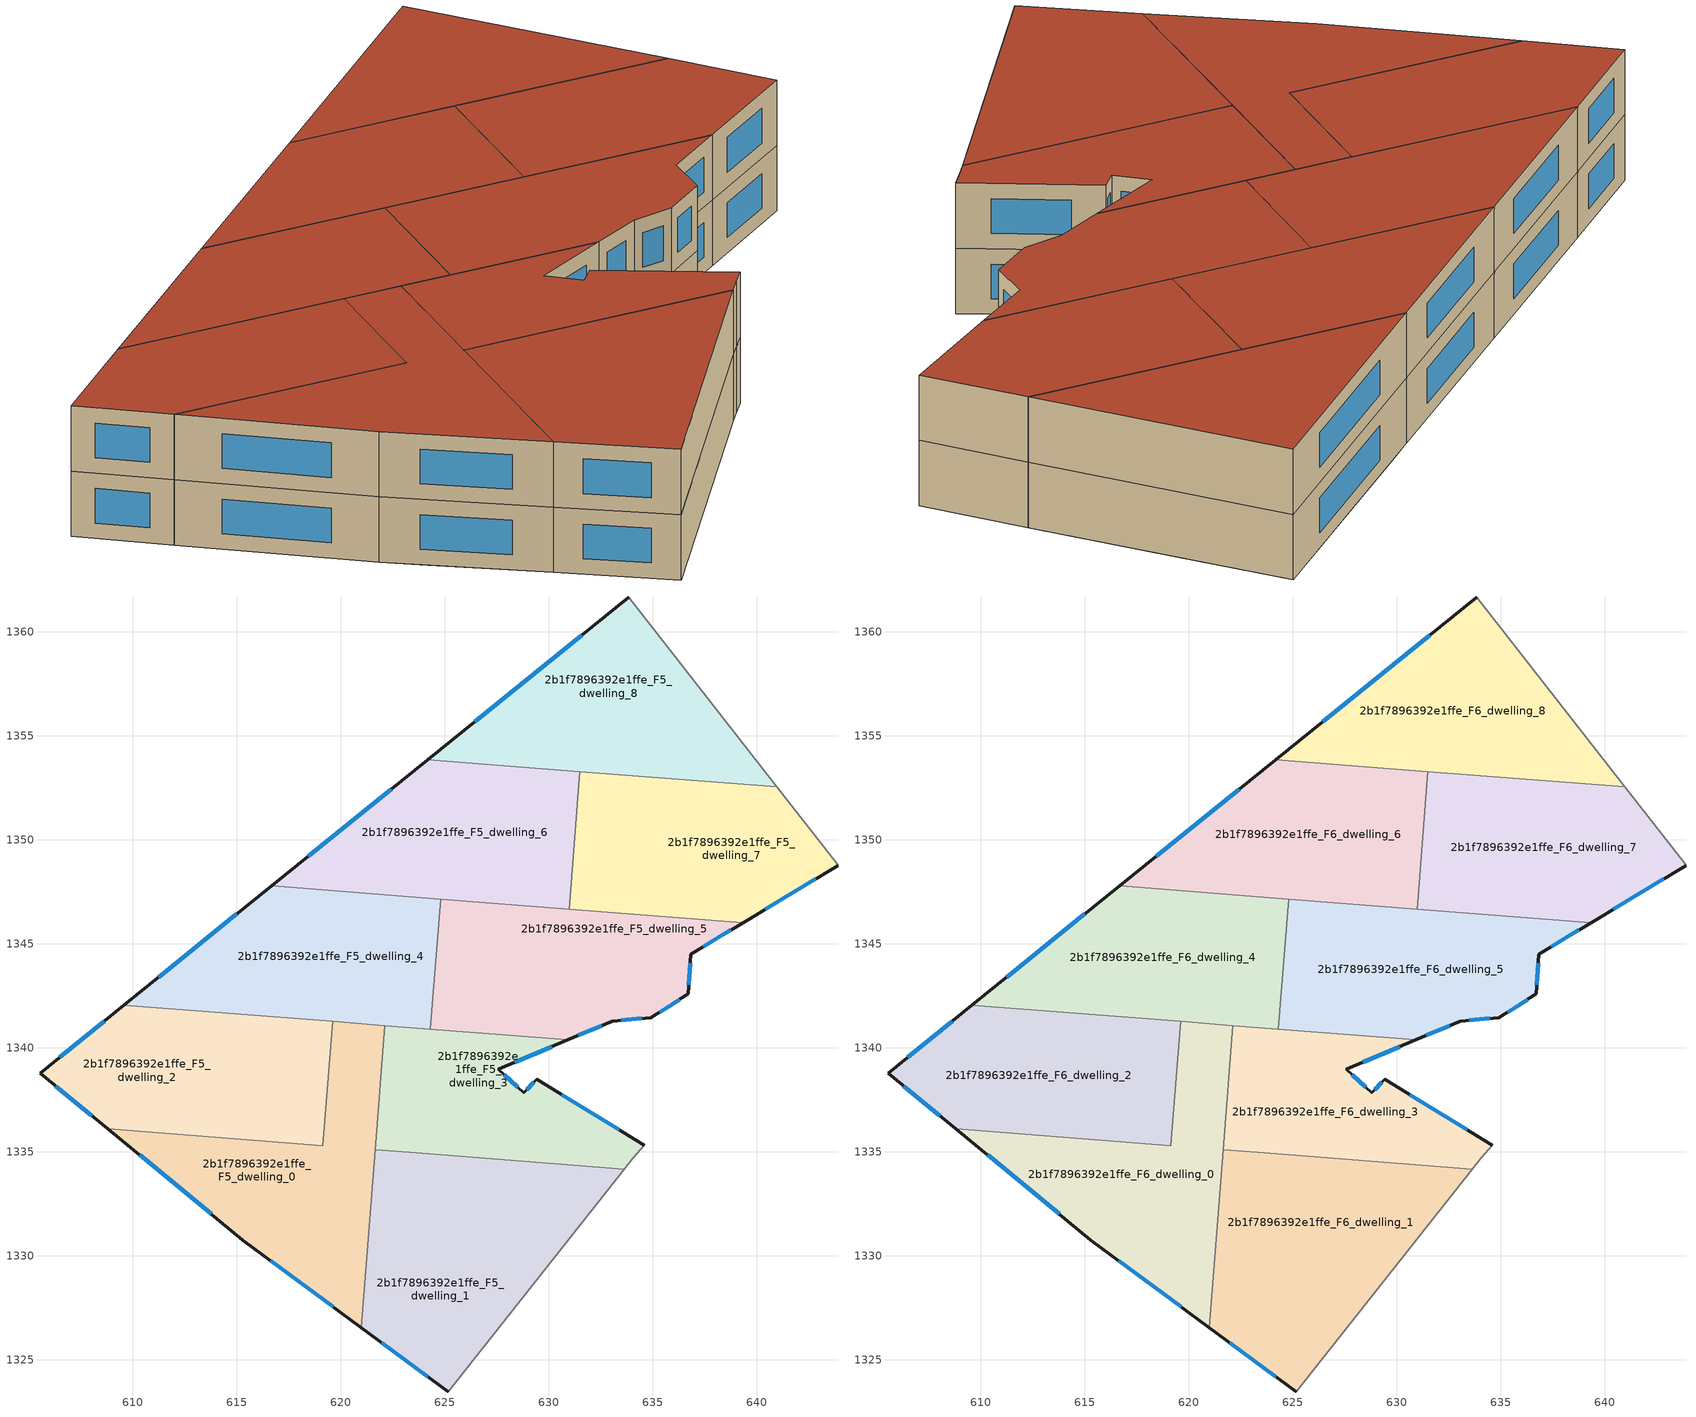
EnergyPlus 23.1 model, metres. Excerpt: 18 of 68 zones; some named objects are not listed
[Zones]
2b1f7896392e1ffe_F5_dwelling_0
 floor to 2b1f7896392e1ffe_F4_dwelling_2 (EU_floor_Construction): 622,1339.43 621.94,1338.64 619.45,1334.55 619.78,1334.35 616.89,1329.58 615.3,1330.75 611.96,1333.5 613.32,1335.75 619.15,1335.29 619.59,1340.89 z15
 floor to 2b1f7896392e1ffe_F4_dwelling_0 (EU_floor_Construction): 613.32,1335.75 611.96,1333.5 608.81,1336.1 z15
 floor to 2b1f7896392e1ffe_F4_dwelling_1 (EU_floor_Construction): 621.52,1333.3 620.99,1326.55 616.89,1329.58 619.78,1334.35 z15
 floor adiabatic (EU_floor_Construction): 622.13,1341.07 622,1339.43 619.59,1340.89 619.61,1341.26 z15
 floor to 2b1f7896392e1ffe_F4_dwelling_3 (EU_floor_Construction): 621.94,1338.64 621.52,1333.3 619.45,1334.55 z15
 wall outside (EU_wall_Construction): 608.81,1336.1 615.3,1330.75 620.99,1326.55 z15:18
 wall to 2b1f7896392e1ffe_F5_dwelling_2 (EU_wall_Construction): 619.61,1341.26 619.15,1335.29 608.81,1336.1 z15:18
 wall to 2b1f7896392e1ffe_F5_dwelling_4 (EU_wall_Construction): 622.13,1341.07 619.61,1341.26 z15:18
 wall to 2b1f7896392e1ffe_F5_dwelling_1 (EU_wall_Construction): 620.99,1326.55 621.66,1335.1 z15:18
 wall to 2b1f7896392e1ffe_F5_dwelling_3 (EU_wall_Construction): 621.66,1335.1 622.13,1341.07 z15:18
 window (EU_Window_Construction): 616.64,1329.77 619.66,1327.53 / 610.33,1334.84 613.78,1332.01 z15.7:17.3
2b1f7896392e1ffe_F5_dwelling_1
 floor to 2b1f7896392e1ffe_F4_dwelling_1 (EU_floor_Construction): 629.24,1328.61 625.17,1323.46 620.99,1326.55 621.52,1333.3 z15
 floor to 2b1f7896392e1ffe_F4_dwelling_3 (EU_floor_Construction): 632.68,1332.94 629.24,1328.61 621.52,1333.3 621.66,1335.1 630.23,1334.43 z15
 floor to 2b1f7896392e1ffe_F4_dwelling_5 (EU_floor_Construction): 633.64,1334.16 632.68,1332.94 630.23,1334.43 z15
 wall outside (EU_wall_Construction): 620.99,1326.55 625.17,1323.46 z15:18
 wall adiabatic (EU_wall_Construction): 625.17,1323.46 633.64,1334.16 z15:18
 wall to 2b1f7896392e1ffe_F5_dwelling_3 (EU_wall_Construction): 633.64,1334.16 623.32,1334.97 / 623.31,1334.97 621.66,1335.1 z15:18
 window (EU_Window_Construction): 621.97,1325.82 624.19,1324.18 z15.7:17.3
2b1f7896392e1ffe_F5_dwelling_2
 floor to 2b1f7896392e1ffe_F4_dwelling_0 (EU_floor_Construction): 616.81,1341.48 613.32,1335.75 608.81,1336.1 605.55,1338.78 609.59,1342.05 z15
 floor to 2b1f7896392e1ffe_F4_dwelling_2 (EU_floor_Construction): 619.59,1340.89 619.15,1335.29 613.32,1335.75 616.81,1341.48 618.88,1341.32 z15
 floor adiabatic (EU_floor_Construction): 619.61,1341.26 619.59,1340.89 618.88,1341.32 z15
 wall outside (EU_wall_Construction): 609.59,1342.05 605.55,1338.78 608.81,1336.1 z15:18
 wall to 2b1f7896392e1ffe_F5_dwelling_4 (EU_wall_Construction): 619.61,1341.26 609.59,1342.05 z15:18
 window (EU_Window_Construction): 608.64,1341.28 606.5,1339.55 / 606.31,1338.15 608.04,1336.73 z15.7:17.3
2b1f7896392e1ffe_F5_dwelling_3
 floor to 2b1f7896392e1ffe_F4_dwelling_3 (EU_floor_Construction): 630.23,1334.43 621.66,1335.1 621.94,1338.64 622.3,1339.24 z15
 floor to 2b1f7896392e1ffe_F4_dwelling_2 (EU_floor_Construction): 622.3,1339.24 621.94,1338.64 622,1339.43 z15
 floor to 2b1f7896392e1ffe_F4_dwelling_5 (EU_floor_Construction): 630.93,1340.38 627.58,1338.98 628.81,1337.83 629.42,1338.49 634.61,1335.32 634.52,1335.22 634.08,1334.71 633.64,1334.16 630.23,1334.43 622.01,1339.42 622.97,1341 z15
 floor to 2b1f7896392e1ffe_F4_dwelling_4 (EU_floor_Construction): 622.97,1341 622.01,1339.42 622.13,1341.07 z15
 wall outside (EU_wall_Construction): 634.61,1335.32 629.42,1338.49 628.81,1337.83 627.58,1338.98 630.93,1340.38 z15:18
 wall adiabatic (EU_wall_Construction): 633.64,1334.16 634.08,1334.71 634.61,1335.32 z15:18
 wall to 2b1f7896392e1ffe_F5_dwelling_5 (EU_wall_Construction): 630.93,1340.38 624.32,1340.9 z15:18
 wall to 2b1f7896392e1ffe_F5_dwelling_4 (EU_wall_Construction): 624.32,1340.9 622.13,1341.07 z15:18
 window (EU_Window_Construction): 628.52,1338.1 627.87,1338.71 / 629.28,1338.33 628.96,1337.99 / 633.39,1336.06 630.64,1337.74 / 628.37,1339.31 630.14,1340.05 z15.7:17.3
2b1f7896392e1ffe_F5_dwelling_4
 floor to 2b1f7896392e1ffe_F4_dwelling_4 (EU_floor_Construction): 624.72,1346 624.53,1343.58 622.97,1341 618.88,1341.32 613.06,1344.85 616.69,1347.78 622.54,1347.33 z15
 floor to 2b1f7896392e1ffe_F4_dwelling_0 (EU_floor_Construction): 617.29,1342.28 616.81,1341.48 609.59,1342.05 613.06,1344.85 z15
 floor to 2b1f7896392e1ffe_F4_dwelling_5 (EU_floor_Construction): 624.53,1343.58 624.32,1340.9 622.97,1341 z15
 floor to 2b1f7896392e1ffe_F4_dwelling_2 (EU_floor_Construction): 618.88,1341.32 616.81,1341.48 617.29,1342.28 z15
 floor to 2b1f7896392e1ffe_F4_dwelling_6 (EU_floor_Construction): 624.81,1347.15 624.72,1346 622.54,1347.33 z15
 wall outside (EU_wall_Construction): 616.69,1347.78 609.59,1342.05 z15:18
 wall to 2b1f7896392e1ffe_F5_dwelling_5 (EU_wall_Construction): 624.32,1340.9 624.81,1347.15 z15:18
 wall to 2b1f7896392e1ffe_F5_dwelling_6 (EU_wall_Construction): 624.81,1347.15 616.69,1347.78 z15:18
 window (EU_Window_Construction): 615.02,1346.44 611.25,1343.39 z15.7:17.3
2b1f7896392e1ffe_F5_dwelling_5
 floor to 2b1f7896392e1ffe_F4_dwelling_5 (EU_floor_Construction): 632.73,1341.14 630.93,1340.38 624.32,1340.9 624.53,1343.58 625.66,1345.43 z15
 floor to 2b1f7896392e1ffe_F4_dwelling_7 (EU_floor_Construction): 639.35,1346.02 636.85,1344.5 636.72,1342.58 634.92,1341.45 633.06,1341.28 632.73,1341.14 627.26,1344.46 628.71,1346.84 z15
 floor to 2b1f7896392e1ffe_F4_dwelling_6 (EU_floor_Construction): 628.71,1346.84 627.26,1344.46 624.72,1346 624.81,1347.15 z15
 floor to 2b1f7896392e1ffe_F4_dwelling_4 (EU_floor_Construction): 625.66,1345.43 624.53,1343.58 624.72,1346 z15
 wall outside (EU_wall_Construction): 630.93,1340.38 633.06,1341.28 634.92,1341.45 636.72,1342.58 636.85,1344.5 639.35,1346.01 z15:18
 wall to 2b1f7896392e1ffe_F5_dwelling_7 (EU_wall_Construction): 639.35,1346.01 630.99,1346.67 z15:18
 wall to 2b1f7896392e1ffe_F5_dwelling_6 (EU_wall_Construction): 630.99,1346.67 624.81,1347.15 z15:18
 window (EU_Window_Construction): 636.75,1343.04 636.82,1344.05 / 635.34,1341.72 636.3,1342.32 / 633.49,1341.32 634.48,1341.41 / 631.43,1340.59 632.56,1341.07 / 637.43,1344.86 638.76,1345.66 z15.7:17.3
2b1f7896392e1ffe_F5_dwelling_6
 floor to 2b1f7896392e1ffe_F4_dwelling_6 (EU_floor_Construction): 631.25,1351.02 628.71,1346.85 622.54,1347.33 618.88,1349.55 624.19,1353.85 626.94,1353.63 z15
 floor to 2b1f7896392e1ffe_F4_dwelling_4 (EU_floor_Construction): 622.54,1347.33 616.69,1347.78 618.88,1349.55 z15
 floor adiabatic (EU_floor_Construction): 631.51,1353.28 631.33,1350.97 626.94,1353.63 z15
 floor to 2b1f7896392e1ffe_F4_dwelling_7 (EU_floor_Construction): 631.33,1350.97 630.99,1346.67 628.71,1346.85 631.25,1351.02 z15
 wall outside (EU_wall_Construction): 624.19,1353.85 616.69,1347.78 z15:18
 wall to 2b1f7896392e1ffe_F5_dwelling_7 (EU_wall_Construction): 630.99,1346.67 631.51,1353.28 z15:18
 wall to 2b1f7896392e1ffe_F5_dwelling_8 (EU_wall_Construction): 631.51,1353.28 624.19,1353.85 z15:18
 window (EU_Window_Construction): 622.43,1352.42 618.45,1349.21 z15.7:17.3
2b1f7896392e1ffe_F5_dwelling_7
 floor to 2b1f7896392e1ffe_F4_dwelling_7 (EU_floor_Construction): 639.42,1346.06 639.35,1346.02 630.99,1346.67 631.33,1350.97 z15
 floor to 2b1f7896392e1ffe_F4_dwelling_9 (EU_floor_Construction): 640.97,1352.54 643.92,1348.76 643.91,1348.76 639.42,1346.06 632.47,1350.28 634.16,1353.07 z15
 floor to 2b1f7896392e1ffe_F4_dwelling_8 (EU_floor_Construction): 634.16,1353.07 632.47,1350.28 631.33,1350.97 631.51,1353.28 z15
 wall outside (EU_wall_Construction): 639.35,1346.01 643.91,1348.76 z15:18
 wall adiabatic (EU_wall_Construction): 643.91,1348.76 643.92,1348.76 640.97,1352.54 z15:18
 wall to 2b1f7896392e1ffe_F5_dwelling_8 (EU_wall_Construction): 640.97,1352.54 631.51,1353.28 z15:18
 window (EU_Window_Construction): 640.42,1346.66 642.84,1348.11 z15.7:17.3
2b1f7896392e1ffe_F5_dwelling_8
 floor to 2b1f7896392e1ffe_F4_dwelling_8 (EU_floor_Construction): 633.86,1361.66 636.96,1357.68 634.16,1353.07 626.94,1353.63 625.22,1354.68 z15
 floor to 2b1f7896392e1ffe_F4_dwelling_6 (EU_floor_Construction): 626.94,1353.63 624.19,1353.85 625.22,1354.68 z15
 floor to 2b1f7896392e1ffe_F4_dwelling_9 (EU_floor_Construction): 636.96,1357.68 640.97,1352.54 634.16,1353.07 z15
 wall outside (EU_wall_Construction): 633.86,1361.66 624.19,1353.85 z15:18
 wall adiabatic (EU_wall_Construction): 640.97,1352.54 633.86,1361.66 z15:18
 window (EU_Window_Construction): 631.59,1359.83 626.46,1355.68 z15.7:17.3
2b1f7896392e1ffe_F6_dwelling_0
 floor to 2b1f7896392e1ffe_F5_dwelling_0 (EU_floor_Construction): 622.13,1341.07 620.99,1326.55 615.3,1330.75 608.81,1336.1 619.15,1335.29 619.61,1341.26 z18
 wall outside (EU_wall_Construction): 608.81,1336.1 615.3,1330.75 620.99,1326.55 z18:21
 wall to 2b1f7896392e1ffe_F6_dwelling_2 (EU_wall_Construction): 619.61,1341.26 619.15,1335.29 608.81,1336.1 z18:21
 wall to 2b1f7896392e1ffe_F6_dwelling_4 (EU_wall_Construction): 622.13,1341.07 619.61,1341.26 z18:21
 wall to 2b1f7896392e1ffe_F6_dwelling_1 (EU_wall_Construction): 620.99,1326.55 621.66,1335.1 z18:21
 wall to 2b1f7896392e1ffe_F6_dwelling_3 (EU_wall_Construction): 621.66,1335.1 622.13,1341.07 z18:21
 window (EU_Window_Construction): 616.64,1329.77 619.66,1327.53 / 610.33,1334.84 613.78,1332.01 z18.7:20.3
 roof outside (EU_roof_Construction): 620.99,1326.55 622.13,1341.07 619.61,1341.26 619.15,1335.29 608.81,1336.1 615.3,1330.75 z21
2b1f7896392e1ffe_F6_dwelling_1
 floor to 2b1f7896392e1ffe_F5_dwelling_1 (EU_floor_Construction): 633.64,1334.16 625.17,1323.46 620.99,1326.55 621.66,1335.1 z18
 wall outside (EU_wall_Construction): 620.99,1326.55 625.17,1323.46 z18:21
 wall adiabatic (EU_wall_Construction): 625.17,1323.46 633.64,1334.16 z18:21
 wall to 2b1f7896392e1ffe_F6_dwelling_3 (EU_wall_Construction): 633.64,1334.16 623.32,1334.97 / 623.31,1334.97 621.66,1335.1 z18:21
 window (EU_Window_Construction): 621.97,1325.82 624.19,1324.18 z18.7:20.3
 roof outside (EU_roof_Construction): 625.17,1323.46 633.64,1334.16 621.66,1335.1 620.99,1326.55 z21
2b1f7896392e1ffe_F6_dwelling_2
 floor to 2b1f7896392e1ffe_F5_dwelling_2 (EU_floor_Construction): 619.61,1341.26 619.15,1335.29 608.81,1336.1 605.55,1338.78 609.59,1342.05 z18
 wall outside (EU_wall_Construction): 609.59,1342.05 605.55,1338.78 608.81,1336.1 z18:21
 wall to 2b1f7896392e1ffe_F6_dwelling_4 (EU_wall_Construction): 619.61,1341.26 609.59,1342.05 z18:21
 window (EU_Window_Construction): 608.64,1341.28 606.5,1339.55 / 606.31,1338.15 608.04,1336.73 z18.7:20.3
 roof outside (EU_roof_Construction): 619.15,1335.29 619.61,1341.26 609.59,1342.05 605.55,1338.78 608.81,1336.1 z21
2b1f7896392e1ffe_F6_dwelling_3
 floor to 2b1f7896392e1ffe_F5_dwelling_3 (EU_floor_Construction): 630.93,1340.38 627.58,1338.98 628.81,1337.83 629.42,1338.49 634.61,1335.32 634.08,1334.71 633.64,1334.16 621.66,1335.1 622.13,1341.07 z18
 wall outside (EU_wall_Construction): 634.61,1335.32 629.42,1338.49 628.81,1337.83 627.58,1338.98 630.93,1340.38 z18:21
 wall adiabatic (EU_wall_Construction): 633.64,1334.16 634.08,1334.71 634.61,1335.32 z18:21
 wall to 2b1f7896392e1ffe_F6_dwelling_5 (EU_wall_Construction): 630.93,1340.38 624.32,1340.9 z18:21
 wall to 2b1f7896392e1ffe_F6_dwelling_4 (EU_wall_Construction): 624.32,1340.9 622.13,1341.07 z18:21
 window (EU_Window_Construction): 628.52,1338.1 627.87,1338.71 / 629.28,1338.33 628.96,1337.99 / 633.39,1336.06 630.64,1337.74 / 628.37,1339.31 630.14,1340.05 z18.7:20.3
 roof outside (EU_roof_Construction): 634.08,1334.71 634.61,1335.32 629.42,1338.49 628.81,1337.83 627.58,1338.98 630.93,1340.38 622.13,1341.07 621.66,1335.1 633.64,1334.16 z21
2b1f7896392e1ffe_F6_dwelling_4
 floor to 2b1f7896392e1ffe_F5_dwelling_4 (EU_floor_Construction): 624.81,1347.15 624.32,1340.9 609.59,1342.05 616.69,1347.78 z18
 wall outside (EU_wall_Construction): 616.69,1347.78 609.59,1342.05 z18:21
 wall to 2b1f7896392e1ffe_F6_dwelling_5 (EU_wall_Construction): 624.32,1340.9 624.81,1347.15 z18:21
 wall to 2b1f7896392e1ffe_F6_dwelling_6 (EU_wall_Construction): 624.81,1347.15 616.69,1347.78 z18:21
 window (EU_Window_Construction): 615.02,1346.44 611.25,1343.39 z18.7:20.3
 roof outside (EU_roof_Construction): 624.32,1340.9 624.81,1347.15 616.69,1347.78 609.59,1342.05 z21
2b1f7896392e1ffe_F6_dwelling_5
 floor to 2b1f7896392e1ffe_F5_dwelling_5 (EU_floor_Construction): 639.35,1346.01 636.85,1344.5 636.72,1342.58 634.92,1341.45 633.06,1341.28 630.93,1340.38 624.32,1340.9 624.81,1347.15 z18
 wall outside (EU_wall_Construction): 630.93,1340.38 633.06,1341.28 634.92,1341.45 636.72,1342.58 636.85,1344.5 639.35,1346.01 z18:21
 wall to 2b1f7896392e1ffe_F6_dwelling_7 (EU_wall_Construction): 639.35,1346.01 630.99,1346.67 z18:21
 wall to 2b1f7896392e1ffe_F6_dwelling_6 (EU_wall_Construction): 630.99,1346.67 624.81,1347.15 z18:21
 window (EU_Window_Construction): 636.75,1343.04 636.82,1344.05 / 635.34,1341.72 636.3,1342.32 / 633.49,1341.32 634.48,1341.41 / 631.43,1340.59 632.56,1341.07 / 637.43,1344.86 638.76,1345.66 z18.7:20.3
 roof outside (EU_roof_Construction): 636.72,1342.58 636.85,1344.5 639.35,1346.01 624.81,1347.15 624.32,1340.9 630.93,1340.38 633.06,1341.28 634.92,1341.45 z21
2b1f7896392e1ffe_F6_dwelling_6
 floor to 2b1f7896392e1ffe_F5_dwelling_6 (EU_floor_Construction): 631.51,1353.28 630.99,1346.67 616.69,1347.78 624.19,1353.85 z18
 wall outside (EU_wall_Construction): 624.19,1353.85 616.69,1347.78 z18:21
 wall to 2b1f7896392e1ffe_F6_dwelling_7 (EU_wall_Construction): 630.99,1346.67 631.51,1353.28 z18:21
 wall to 2b1f7896392e1ffe_F6_dwelling_8 (EU_wall_Construction): 631.51,1353.28 624.19,1353.85 z18:21
 window (EU_Window_Construction): 622.43,1352.42 618.45,1349.21 z18.7:20.3
 roof outside (EU_roof_Construction): 630.99,1346.67 631.51,1353.28 624.19,1353.85 616.69,1347.78 z21
2b1f7896392e1ffe_F6_dwelling_7
 floor to 2b1f7896392e1ffe_F5_dwelling_7 (EU_floor_Construction): 640.97,1352.54 643.92,1348.76 643.91,1348.76 639.35,1346.01 630.99,1346.67 631.51,1353.28 z18
 wall outside (EU_wall_Construction): 639.35,1346.01 643.91,1348.76 z18:21
 wall adiabatic (EU_wall_Construction): 643.91,1348.76 643.92,1348.76 640.97,1352.54 z18:21
 wall to 2b1f7896392e1ffe_F6_dwelling_8 (EU_wall_Construction): 640.97,1352.54 631.51,1353.28 z18:21
 window (EU_Window_Construction): 640.42,1346.66 642.84,1348.11 z18.7:20.3
 roof outside (EU_roof_Construction): 643.91,1348.76 643.92,1348.76 640.97,1352.54 631.51,1353.28 630.99,1346.67 639.35,1346.01 z21
2b1f7896392e1ffe_F6_dwelling_8
 floor to 2b1f7896392e1ffe_F5_dwelling_8 (EU_floor_Construction): 633.86,1361.66 640.97,1352.54 624.19,1353.85 z18
 wall outside (EU_wall_Construction): 633.86,1361.66 624.19,1353.85 z18:21
 wall adiabatic (EU_wall_Construction): 640.97,1352.54 633.86,1361.66 z18:21
 window (EU_Window_Construction): 631.59,1359.83 626.46,1355.68 z18.7:20.3
 roof outside (EU_roof_Construction): 640.97,1352.54 633.86,1361.66 624.19,1353.85 z21
[Building]
EU S2 Campaign: North Axis=0; Terrain=City; Solar Distribution=FullExterior
[Site:Location]
Budapest.Ferenc.Liszt.Intl.AP: Latitude=47.437; Longitude=19.256; Time Zone=1; Elevation=185
[SizingPeriod:WeatherFileDays]
AnnualSizingPeriod: Begin Month=1; Begin Day of Month=1; End Month=12; End Day of Month=31; Day of Week for Start Day=Monday; Use Weather File Daylight Saving Period=No; Use Weather File Rain and Snow Indicators=No
[MATERIAL]
EU_InternalMass_Material: Roughness=MediumRough; Thickness=0.1; Conductivity=1; Density=1800; Specific Heat=900; Thermal Absorptance=0.9; Solar Absorptance=0.7; Visible Absorptance=0.7
[MATERIAL:NOMASS] Roughness=MediumRough; Thermal Absorptance=0.9; Solar Absorptance=0.7; Visible Absorptance=0.7
Name | Thermal Resistance
EU_wall_NoMass | 0.832559
EU_roof_NoMass | 1.39638
EU_floor_NoMass | 0.872794
[WINDOWMATERIAL:SIMPLEGLAZINGSYSTEM]
EU_Window_SimpleGlazing: UFactor=2.79869; Solar Heat Gain Coefficient=0.75; Visible Transmittance=0.75
[CONSTRUCTION]
EU_wall_Construction: EU_wall_NoMass
EU_roof_Construction: EU_roof_NoMass
EU_floor_Construction: EU_floor_NoMass
EU_Window_Construction: EU_Window_SimpleGlazing
EU_InternalMass_Construction: EU_InternalMass_Material
[ZONE] Type=1; Multiplier=1; Ceiling Height=autocalculate; Floor Area=autocalculate; Part of Total Floor Area=Yes
Name | Volume
2b1f7896392e1ffe_F5_dwelling_0; 2b1f7896392e1ffe_F6_dwelling_0 | 215.702
2b1f7896392e1ffe_F5_dwelling_1; 2b1f7896392e1ffe_F6_dwelling_1 | 260.927
2b1f7896392e1ffe_F5_dwelling_2; 2b1f7896392e1ffe_F6_dwelling_2 | 215.727
2b1f7896392e1ffe_F5_dwelling_3; 2b1f7896392e1ffe_F6_dwelling_3 | 170.474
2b1f7896392e1ffe_F5_dwelling_4; 2b1f7896392e1ffe_F6_dwelling_4; 2b1f7896392e1ffe_F5_dwelling_5; 2b1f7896392e1ffe_F6_dwelling_5 | 215.703
2b1f7896392e1ffe_F5_dwelling_6; 2b1f7896392e1ffe_F6_dwelling_6 | 215.684
2b1f7896392e1ffe_F5_dwelling_7; 2b1f7896392e1ffe_F6_dwelling_7 | 215.677
2b1f7896392e1ffe_F5_dwelling_8; 2b1f7896392e1ffe_F6_dwelling_8 | 215.712
[INTERNALMASS] Construction=EU_InternalMass_Construction
Name | Zone or ZoneList | Surface Area
2b1f7896392e1ffe_F5_dwelling_0_EU_InternalMass | 2b1f7896392e1ffe_F5_dwelling_0 | 71.9004
2b1f7896392e1ffe_F5_dwelling_1_EU_InternalMass | 2b1f7896392e1ffe_F5_dwelling_1 | 86.9748
2b1f7896392e1ffe_F5_dwelling_2_EU_InternalMass | 2b1f7896392e1ffe_F5_dwelling_2 | 71.908
2b1f7896392e1ffe_F5_dwelling_3_EU_InternalMass | 2b1f7896392e1ffe_F5_dwelling_3 | 56.8242
2b1f7896392e1ffe_F5_dwelling_4_EU_InternalMass | 2b1f7896392e1ffe_F5_dwelling_4 | 71.9005
2b1f7896392e1ffe_F5_dwelling_5_EU_InternalMass | 2b1f7896392e1ffe_F5_dwelling_5 | 71.9011
2b1f7896392e1ffe_F5_dwelling_6_EU_InternalMass | 2b1f7896392e1ffe_F5_dwelling_6 | 71.8972
2b1f7896392e1ffe_F5_dwelling_7_EU_InternalMass | 2b1f7896392e1ffe_F5_dwelling_7 | 71.8923
2b1f7896392e1ffe_F5_dwelling_8_EU_InternalMass | 2b1f7896392e1ffe_F5_dwelling_8 | 71.9041
2b1f7896392e1ffe_F6_dwelling_0_EU_InternalMass | 2b1f7896392e1ffe_F6_dwelling_0 | 71.9004
2b1f7896392e1ffe_F6_dwelling_1_EU_InternalMass | 2b1f7896392e1ffe_F6_dwelling_1 | 86.9748
2b1f7896392e1ffe_F6_dwelling_2_EU_InternalMass | 2b1f7896392e1ffe_F6_dwelling_2 | 71.908
2b1f7896392e1ffe_F6_dwelling_3_EU_InternalMass | 2b1f7896392e1ffe_F6_dwelling_3 | 56.8242
2b1f7896392e1ffe_F6_dwelling_4_EU_InternalMass | 2b1f7896392e1ffe_F6_dwelling_4 | 71.9005
2b1f7896392e1ffe_F6_dwelling_5_EU_InternalMass | 2b1f7896392e1ffe_F6_dwelling_5 | 71.9011
2b1f7896392e1ffe_F6_dwelling_6_EU_InternalMass | 2b1f7896392e1ffe_F6_dwelling_6 | 71.8972
2b1f7896392e1ffe_F6_dwelling_7_EU_InternalMass | 2b1f7896392e1ffe_F6_dwelling_7 | 71.8923
2b1f7896392e1ffe_F6_dwelling_8_EU_InternalMass | 2b1f7896392e1ffe_F6_dwelling_8 | 71.9041
[OTHEREQUIPMENT] Fuel Type=Electricity; Design Level Calculation Method=Watts/Area; Power per Zone Floor Area=1; Fraction Latent=0; Fraction Radiant=0; Fraction Lost=0; Carbon Dioxide Generation Rate=0; EndUse Subcategory=EU_Step8_InternalGains
Name | Zone or ZoneList or Space or SpaceList | Schedule
EU_Step8_InternalGain_2b1f7896392e1ffe_F5_dwelling_0_f000 | 2b1f7896392e1ffe_F5_dwelling_0 | EU_Step8_GainSchedule_2b1f7896392e1ffe_F5_dwelling_0_f000
EU_Step8_InternalGain_2b1f7896392e1ffe_F5_dwelling_1_f000 | 2b1f7896392e1ffe_F5_dwelling_1 | EU_Step8_GainSchedule_2b1f7896392e1ffe_F5_dwelling_1_f000
EU_Step8_InternalGain_2b1f7896392e1ffe_F5_dwelling_2_f000 | 2b1f7896392e1ffe_F5_dwelling_2 | EU_Step8_GainSchedule_2b1f7896392e1ffe_F5_dwelling_2_f000
EU_Step8_InternalGain_2b1f7896392e1ffe_F5_dwelling_3_f000 | 2b1f7896392e1ffe_F5_dwelling_3 | EU_Step8_GainSchedule_2b1f7896392e1ffe_F5_dwelling_3_f000
EU_Step8_InternalGain_2b1f7896392e1ffe_F5_dwelling_4_f000 | 2b1f7896392e1ffe_F5_dwelling_4 | EU_Step8_GainSchedule_2b1f7896392e1ffe_F5_dwelling_4_f000
EU_Step8_InternalGain_2b1f7896392e1ffe_F5_dwelling_5_f000 | 2b1f7896392e1ffe_F5_dwelling_5 | EU_Step8_GainSchedule_2b1f7896392e1ffe_F5_dwelling_5_f000
EU_Step8_InternalGain_2b1f7896392e1ffe_F5_dwelling_6_f000 | 2b1f7896392e1ffe_F5_dwelling_6 | EU_Step8_GainSchedule_2b1f7896392e1ffe_F5_dwelling_6_f000
EU_Step8_InternalGain_2b1f7896392e1ffe_F5_dwelling_7_f000 | 2b1f7896392e1ffe_F5_dwelling_7 | EU_Step8_GainSchedule_2b1f7896392e1ffe_F5_dwelling_7_f000
EU_Step8_InternalGain_2b1f7896392e1ffe_F5_dwelling_8_f000 | 2b1f7896392e1ffe_F5_dwelling_8 | EU_Step8_GainSchedule_2b1f7896392e1ffe_F5_dwelling_8_f000
EU_Step8_InternalGain_2b1f7896392e1ffe_F6_dwelling_0_f000 | 2b1f7896392e1ffe_F6_dwelling_0 | EU_Step8_GainSchedule_2b1f7896392e1ffe_F6_dwelling_0_f000
EU_Step8_InternalGain_2b1f7896392e1ffe_F6_dwelling_1_f000 | 2b1f7896392e1ffe_F6_dwelling_1 | EU_Step8_GainSchedule_2b1f7896392e1ffe_F6_dwelling_1_f000
EU_Step8_InternalGain_2b1f7896392e1ffe_F6_dwelling_2_f000 | 2b1f7896392e1ffe_F6_dwelling_2 | EU_Step8_GainSchedule_2b1f7896392e1ffe_F6_dwelling_2_f000
EU_Step8_InternalGain_2b1f7896392e1ffe_F6_dwelling_3_f000 | 2b1f7896392e1ffe_F6_dwelling_3 | EU_Step8_GainSchedule_2b1f7896392e1ffe_F6_dwelling_3_f000
EU_Step8_InternalGain_2b1f7896392e1ffe_F6_dwelling_4_f000 | 2b1f7896392e1ffe_F6_dwelling_4 | EU_Step8_GainSchedule_2b1f7896392e1ffe_F6_dwelling_4_f000
EU_Step8_InternalGain_2b1f7896392e1ffe_F6_dwelling_5_f000 | 2b1f7896392e1ffe_F6_dwelling_5 | EU_Step8_GainSchedule_2b1f7896392e1ffe_F6_dwelling_5_f000
EU_Step8_InternalGain_2b1f7896392e1ffe_F6_dwelling_6_f000 | 2b1f7896392e1ffe_F6_dwelling_6 | EU_Step8_GainSchedule_2b1f7896392e1ffe_F6_dwelling_6_f000
EU_Step8_InternalGain_2b1f7896392e1ffe_F6_dwelling_7_f000 | 2b1f7896392e1ffe_F6_dwelling_7 | EU_Step8_GainSchedule_2b1f7896392e1ffe_F6_dwelling_7_f000
EU_Step8_InternalGain_2b1f7896392e1ffe_F6_dwelling_8_f000 | 2b1f7896392e1ffe_F6_dwelling_8 | EU_Step8_GainSchedule_2b1f7896392e1ffe_F6_dwelling_8_f000
[ZONEVENTILATION:DESIGNFLOWRATE] Schedule=EU_AlwaysOn; Design Flow Rate Calculation Method=AirChanges/Hour; Air Changes per Hour=0.475469; Ventilation Type=Natural; Fan Pressure Rise=0; Fan Total Efficiency=1; Constant Term Coefficient=1; Temperature Term Coefficient=0; Velocity Term Coefficient=0; Velocity Squared Term Coefficient=0; Minimum Indoor Temperature=-100; Maximum Indoor Temperature=100; Delta Temperature=-100; Minimum Outdoor Temperature=-100; Maximum Outdoor Temperature=100; Maximum Wind Speed=40
Name | Zone or ZoneList or Space or SpaceList
EU_ConstantAir_2b1f7896392e1ffe_F5_dwelling_0 | 2b1f7896392e1ffe_F5_dwelling_0
EU_ConstantAir_2b1f7896392e1ffe_F5_dwelling_1 | 2b1f7896392e1ffe_F5_dwelling_1
EU_ConstantAir_2b1f7896392e1ffe_F5_dwelling_2 | 2b1f7896392e1ffe_F5_dwelling_2
EU_ConstantAir_2b1f7896392e1ffe_F5_dwelling_3 | 2b1f7896392e1ffe_F5_dwelling_3
EU_ConstantAir_2b1f7896392e1ffe_F5_dwelling_4 | 2b1f7896392e1ffe_F5_dwelling_4
EU_ConstantAir_2b1f7896392e1ffe_F5_dwelling_5 | 2b1f7896392e1ffe_F5_dwelling_5
EU_ConstantAir_2b1f7896392e1ffe_F5_dwelling_6 | 2b1f7896392e1ffe_F5_dwelling_6
EU_ConstantAir_2b1f7896392e1ffe_F5_dwelling_7 | 2b1f7896392e1ffe_F5_dwelling_7
EU_ConstantAir_2b1f7896392e1ffe_F5_dwelling_8 | 2b1f7896392e1ffe_F5_dwelling_8
EU_ConstantAir_2b1f7896392e1ffe_F6_dwelling_0 | 2b1f7896392e1ffe_F6_dwelling_0
EU_ConstantAir_2b1f7896392e1ffe_F6_dwelling_1 | 2b1f7896392e1ffe_F6_dwelling_1
EU_ConstantAir_2b1f7896392e1ffe_F6_dwelling_2 | 2b1f7896392e1ffe_F6_dwelling_2
EU_ConstantAir_2b1f7896392e1ffe_F6_dwelling_3 | 2b1f7896392e1ffe_F6_dwelling_3
EU_ConstantAir_2b1f7896392e1ffe_F6_dwelling_4 | 2b1f7896392e1ffe_F6_dwelling_4
EU_ConstantAir_2b1f7896392e1ffe_F6_dwelling_5 | 2b1f7896392e1ffe_F6_dwelling_5
EU_ConstantAir_2b1f7896392e1ffe_F6_dwelling_6 | 2b1f7896392e1ffe_F6_dwelling_6
EU_ConstantAir_2b1f7896392e1ffe_F6_dwelling_7 | 2b1f7896392e1ffe_F6_dwelling_7
EU_ConstantAir_2b1f7896392e1ffe_F6_dwelling_8 | 2b1f7896392e1ffe_F6_dwelling_8
[HVACTEMPLATE:ZONE:IDEALLOADSAIRSYSTEM] System Availability Schedule=EU_AlwaysOn; Maximum Heating Supply Air Temperature=50; Minimum Cooling Supply Air Temperature=13; Maximum Heating Supply Air Humidity Ratio=0.0156; Minimum Cooling Supply Air Humidity Ratio=0.0077; Heating Limit=NoLimit; Cooling Limit=NoLimit; Heating Availability Schedule=EU_AlwaysOn; Cooling Availability Schedule=EU_CoolingOff; Dehumidification Control Type=ConstantSensibleHeatRatio; Cooling Sensible Heat Ratio=0.7; Dehumidification Setpoint=60; Humidification Control Type=None; Humidification Setpoint=30; Outdoor Air Method=None; Outdoor Air Flow Rate per Person=0.00944; Outdoor Air Flow Rate per Zone Floor Area=0; Outdoor Air Flow Rate per Zone=0; Demand Controlled Ventilation Type=None; Outdoor Air Economizer Type=NoEconomizer; Heat Recovery Type=None; Sensible Heat Recovery Effectiveness=0.7; Latent Heat Recovery Effectiveness=0.65
Name | Template Thermostat
2b1f7896392e1ffe_F5_dwelling_0 | EU_HeatOnly_2b1f7896392e1ffe_F5_dwelling_0
2b1f7896392e1ffe_F5_dwelling_1 | EU_HeatOnly_2b1f7896392e1ffe_F5_dwelling_1
2b1f7896392e1ffe_F5_dwelling_2 | EU_HeatOnly_2b1f7896392e1ffe_F5_dwelling_2
2b1f7896392e1ffe_F5_dwelling_3 | EU_HeatOnly_2b1f7896392e1ffe_F5_dwelling_3
2b1f7896392e1ffe_F5_dwelling_4 | EU_HeatOnly_2b1f7896392e1ffe_F5_dwelling_4
2b1f7896392e1ffe_F5_dwelling_5 | EU_HeatOnly_2b1f7896392e1ffe_F5_dwelling_5
2b1f7896392e1ffe_F5_dwelling_6 | EU_HeatOnly_2b1f7896392e1ffe_F5_dwelling_6
2b1f7896392e1ffe_F5_dwelling_7 | EU_HeatOnly_2b1f7896392e1ffe_F5_dwelling_7
2b1f7896392e1ffe_F5_dwelling_8 | EU_HeatOnly_2b1f7896392e1ffe_F5_dwelling_8
2b1f7896392e1ffe_F6_dwelling_0 | EU_HeatOnly_2b1f7896392e1ffe_F6_dwelling_0
2b1f7896392e1ffe_F6_dwelling_1 | EU_HeatOnly_2b1f7896392e1ffe_F6_dwelling_1
2b1f7896392e1ffe_F6_dwelling_2 | EU_HeatOnly_2b1f7896392e1ffe_F6_dwelling_2
2b1f7896392e1ffe_F6_dwelling_3 | EU_HeatOnly_2b1f7896392e1ffe_F6_dwelling_3
2b1f7896392e1ffe_F6_dwelling_4 | EU_HeatOnly_2b1f7896392e1ffe_F6_dwelling_4
2b1f7896392e1ffe_F6_dwelling_5 | EU_HeatOnly_2b1f7896392e1ffe_F6_dwelling_5
2b1f7896392e1ffe_F6_dwelling_6 | EU_HeatOnly_2b1f7896392e1ffe_F6_dwelling_6
2b1f7896392e1ffe_F6_dwelling_7 | EU_HeatOnly_2b1f7896392e1ffe_F6_dwelling_7
2b1f7896392e1ffe_F6_dwelling_8 | EU_HeatOnly_2b1f7896392e1ffe_F6_dwelling_8
[SIZING:ZONE] Zone Cooling Design Supply Air Temperature Input Method=SupplyAirTemperature; Zone Cooling Design Supply Air Temperature=13; Zone Heating Design Supply Air Temperature Input Method=SupplyAirTemperature; Zone Heating Design Supply Air Temperature=50; Zone Cooling Design Supply Air Humidity Ratio=0.008; Zone Heating Design Supply Air Humidity Ratio=0.008; Cooling Design Air Flow Method=DesignDay; Cooling Design Air Flow Rate=0; Cooling Minimum Air Flow per Zone Floor Area=0.000762; Cooling Minimum Air Flow=0; Cooling Minimum Air Flow Fraction=0.2; Heating Design Air Flow Method=DesignDay; Heating Design Air Flow Rate=0; Heating Maximum Air Flow per Zone Floor Area=0.002032; Heating Maximum Air Flow=0.141576; Heating Maximum Air Flow Fraction=0.3; Account for Dedicated Outdoor Air System=No; Dedicated Outdoor Air System Control Strategy=NeutralSupplyAir; Dedicated Outdoor Air Low Setpoint Temperature for Design=autosize; Dedicated Outdoor Air High Setpoint Temperature for Design=autosize; Zone Load Sizing Method=Sensible Load Only No Latent Load; Zone Latent Cooling Design Supply Air Humidity Ratio Input Method=HumidityRatioDifference; Zone Cooling Design Supply Air Humidity Ratio Difference=0.005; Zone Latent Heating Design Supply Air Humidity Ratio Input Method=HumidityRatioDifference; Zone Humidification Design Supply Air Humidity Ratio Difference=0.005
2b1f7896392e1ffe_F5_dwelling_0; 2b1f7896392e1ffe_F5_dwelling_1; 2b1f7896392e1ffe_F5_dwelling_2; 2b1f7896392e1ffe_F5_dwelling_3; 2b1f7896392e1ffe_F5_dwelling_4; 2b1f7896392e1ffe_F5_dwelling_5; 2b1f7896392e1ffe_F5_dwelling_6; 2b1f7896392e1ffe_F5_dwelling_7; 2b1f7896392e1ffe_F5_dwelling_8; 2b1f7896392e1ffe_F6_dwelling_0; 2b1f7896392e1ffe_F6_dwelling_1; 2b1f7896392e1ffe_F6_dwelling_2; 2b1f7896392e1ffe_F6_dwelling_3; 2b1f7896392e1ffe_F6_dwelling_4; 2b1f7896392e1ffe_F6_dwelling_5; 2b1f7896392e1ffe_F6_dwelling_6; 2b1f7896392e1ffe_F6_dwelling_7; 2b1f7896392e1ffe_F6_dwelling_8
[SCHEDULE:CONSTANT]
Name | Hourly Value
EU_AlwaysOn | 1
EU_CoolingOff | 0
[SCHEDULE:FILE] Column Number=1; Rows to Skip at Top=0; Number of Hours of Data=8760; Column Separator=Comma; Interpolate to Timestep=No; Minutes per Item=60; Adjust Schedule for Daylight Savings=Yes
Name | File
EU_Step8_GainSchedule_2b1f7896392e1ffe_F5_dwelling_0_f000 | ../../schedules/2b1f7896392e1ffe/2b1f7896392e1ffe_F5_dwelling_0_f000_gain.csv
EU_Step8_GainSchedule_2b1f7896392e1ffe_F5_dwelling_1_f000 | ../../schedules/2b1f7896392e1ffe/2b1f7896392e1ffe_F5_dwelling_1_f000_gain.csv
EU_Step8_GainSchedule_2b1f7896392e1ffe_F5_dwelling_2_f000 | ../../schedules/2b1f7896392e1ffe/2b1f7896392e1ffe_F5_dwelling_2_f000_gain.csv
EU_Step8_GainSchedule_2b1f7896392e1ffe_F5_dwelling_3_f000 | ../../schedules/2b1f7896392e1ffe/2b1f7896392e1ffe_F5_dwelling_3_f000_gain.csv
EU_Step8_GainSchedule_2b1f7896392e1ffe_F5_dwelling_4_f000 | ../../schedules/2b1f7896392e1ffe/2b1f7896392e1ffe_F5_dwelling_4_f000_gain.csv
EU_Step8_GainSchedule_2b1f7896392e1ffe_F5_dwelling_5_f000 | ../../schedules/2b1f7896392e1ffe/2b1f7896392e1ffe_F5_dwelling_5_f000_gain.csv
EU_Step8_GainSchedule_2b1f7896392e1ffe_F5_dwelling_6_f000 | ../../schedules/2b1f7896392e1ffe/2b1f7896392e1ffe_F5_dwelling_6_f000_gain.csv
EU_Step8_GainSchedule_2b1f7896392e1ffe_F5_dwelling_7_f000 | ../../schedules/2b1f7896392e1ffe/2b1f7896392e1ffe_F5_dwelling_7_f000_gain.csv
EU_Step8_GainSchedule_2b1f7896392e1ffe_F5_dwelling_8_f000 | ../../schedules/2b1f7896392e1ffe/2b1f7896392e1ffe_F5_dwelling_8_f000_gain.csv
EU_Step8_GainSchedule_2b1f7896392e1ffe_F6_dwelling_0_f000 | ../../schedules/2b1f7896392e1ffe/2b1f7896392e1ffe_F6_dwelling_0_f000_gain.csv
EU_Step8_GainSchedule_2b1f7896392e1ffe_F6_dwelling_1_f000 | ../../schedules/2b1f7896392e1ffe/2b1f7896392e1ffe_F6_dwelling_1_f000_gain.csv
EU_Step8_GainSchedule_2b1f7896392e1ffe_F6_dwelling_2_f000 | ../../schedules/2b1f7896392e1ffe/2b1f7896392e1ffe_F6_dwelling_2_f000_gain.csv
EU_Step8_GainSchedule_2b1f7896392e1ffe_F6_dwelling_3_f000 | ../../schedules/2b1f7896392e1ffe/2b1f7896392e1ffe_F6_dwelling_3_f000_gain.csv
EU_Step8_GainSchedule_2b1f7896392e1ffe_F6_dwelling_4_f000 | ../../schedules/2b1f7896392e1ffe/2b1f7896392e1ffe_F6_dwelling_4_f000_gain.csv
EU_Step8_GainSchedule_2b1f7896392e1ffe_F6_dwelling_5_f000 | ../../schedules/2b1f7896392e1ffe/2b1f7896392e1ffe_F6_dwelling_5_f000_gain.csv
EU_Step8_GainSchedule_2b1f7896392e1ffe_F6_dwelling_6_f000 | ../../schedules/2b1f7896392e1ffe/2b1f7896392e1ffe_F6_dwelling_6_f000_gain.csv
EU_Step8_GainSchedule_2b1f7896392e1ffe_F6_dwelling_7_f000 | ../../schedules/2b1f7896392e1ffe/2b1f7896392e1ffe_F6_dwelling_7_f000_gain.csv
EU_Step8_GainSchedule_2b1f7896392e1ffe_F6_dwelling_8_f000 | ../../schedules/2b1f7896392e1ffe/2b1f7896392e1ffe_F6_dwelling_8_f000_gain.csv
